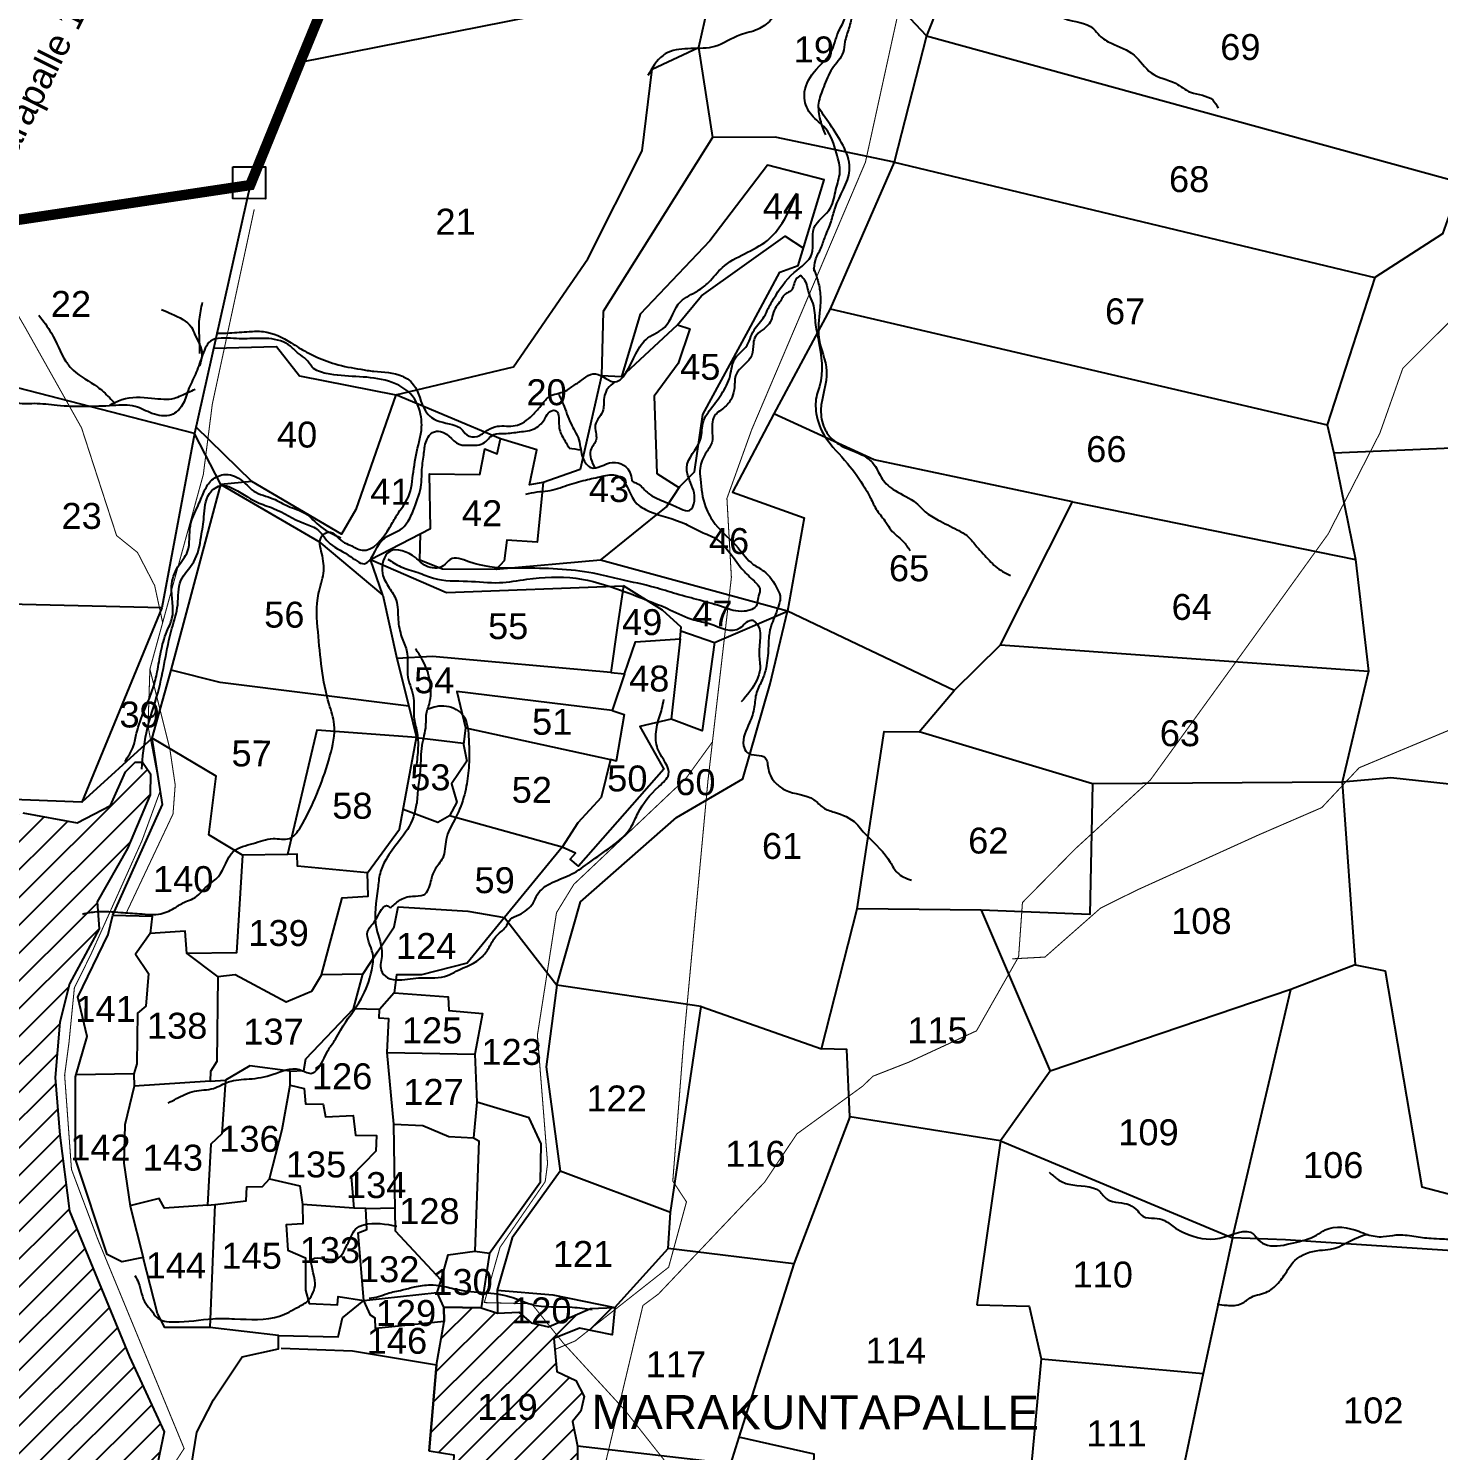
# Model space of a CAD drawing. Header units: feet. Extents: x 788962 to 797078, y 1567318 to 1575139.
# Drawn here: x 792887 to 794246, y 1569554 to 1570925 of the extents above; entities that cross this region are included whole.
import ezdxf
from ezdxf.enums import TextEntityAlignment as Align

# ---------------------------------------------------------------- set-up
doc = ezdxf.new("R2010")
doc.units = ezdxf.units.FT
doc.header["$LTSCALE"] = 15
doc.header["$MEASUREMENT"] = 0
doc.linetypes.add('HIDDEN2', pattern=[0.1875, 0.125, -0.0625])
for name, color, linetype in [('PLOT', 7, 'Continuous'), ('PLOT NO', 7, 'Continuous'), ('ROADS', 6, 'Continuous'), ('TANKS-STREAM', 4, 'Continuous'), ('text2', 7, 'Continuous'), ('VILLAGE', 30, 'Continuous'), ('VILLAGE STONES', 240, 'Continuous')]:
    doc.layers.add(name, color=color, linetype=linetype)
doc.layers.add('VILLAGE BOUNDRY', color=5, linetype='HIDDEN2', lineweight=100)
doc.styles.get("Standard").update_dxf_attribs({"font": 'arial.ttf'})
doc.linetypes.add('DOTS', pattern='A,1e-06,-3,["●",Standard,S=3,R=0,X=-1.25,Y=-1.25],-3', length=6.000001)
pattern_1 = [(44.8997145, (-12870.858, -18525.873), (-13.40195166, 13.44894916), [])]

msp = doc.modelspace()

# ---------------------------------------------------------------- hatches: boundary and pattern name
at = {"layer": 'TANKS-STREAM'}
h = msp.add_hatch(dxfattribs=at)
h.set_pattern_fill('ANSI31,_O', color=256, scale=151.891865, angle=-0.1003)
h.set_pattern_definition(pattern_1)
h.paths.add_polyline_path([(792560.4, 1569965.5), (792534.5, 1569960.1), (792490.3, 1569968.9), (792459, 1569971), (792446.8, 1569961.7), (792429, 1569913.6), (792389.7, 1569884.7), (792374.9, 1569856.7), (792368.9, 1569836.2), (792368.8, 1569808.1), (792313.2, 1569658.3), (792354.6, 1569647.8), (792425.9, 1569637.8), (792472.6, 1569646.4), (792559.1, 1569662.2), (792643, 1569662.9), (792684, 1569674.3), (792731.8, 1569669.9), (792750.1, 1569644.4), (792755.6, 1569600.6), (792760, 1569548.7), (792777.7, 1569516.5), (792776.6, 1569502.7), (792798.9, 1569459.7), (792819.5, 1569443.9), (792871.1, 1569444.1), (792880.1, 1569445.6), (792952.4, 1569495.6), (792967.5, 1569513), (792993.7, 1569520.8), (793010.8, 1569541.6), (793017.4, 1569572.4), (792983.9, 1569644.8), (792926, 1569785), (792916.9, 1569858.4), (792912.3, 1569914), (792916.8, 1569967.4), (792926.2, 1570004.2), (792954.7, 1570057.2), (792952.7, 1570083.3), (792981.9, 1570134.8), (793004, 1570186.4), (793004.3, 1570206.7), (792996.5, 1570218.1), (792989.3, 1570218.1), (792980, 1570208.8), (792965.7, 1570176.1), (792933.4, 1570159.6), (792881, 1570169), (792828.4, 1570151.3), (792804, 1570158.6), (792774.9, 1570161.6), (792753.4, 1570151.5), (792734.8, 1570149), (792704.2, 1570138.6), (792690, 1570127), (792655.4, 1570107.7), (792637.1, 1570080.7), (792618, 1570032.1), (792589.8, 1570009.8)])
h.paths.add_polyline_path([(792650.8, 1569783.7), (792721.9, 1569783.6), (792721.9, 1569821.9), (792650.9, 1569822)], flags=24)
at = {"layer": 'VILLAGE'}
h = msp.add_hatch(dxfattribs=at)
h.set_pattern_fill('ANSI31,_O', color=256, scale=151.891865, angle=-0.1003)
h.set_pattern_definition(pattern_1)
h.paths.add_polyline_path([(793279.8, 1569637), (793272.8, 1569554.1), (793296.5, 1569550.1), (793295.5, 1569529.2), (793349, 1569515.8), (793416.3, 1569508.4), (793415.8, 1569558.7), (793411, 1569582.3), (793419.1, 1569592.5), (793422.2, 1569606.6), (793414.1, 1569621.9), (793395.8, 1569630.5), (793392.9, 1569662.4), (793417.7, 1569672.5), (793449.2, 1569665.9), (793451.7, 1569692.2), (793428.3, 1569691.3), (793387.9, 1569673.6), (793371.2, 1569677.6), (793359.3, 1569687.8), (793338.7, 1569686.8), (793323.1, 1569692), (793287, 1569692.7), (793287.2, 1569678.8)])
h.paths.add_polyline_path([(793345.4, 1569670.3), (793416.5, 1569670.2), (793416.5, 1569708.5), (793345.5, 1569708.6)], flags=9)
h.paths.add_polyline_path([(793312.8, 1569577.1), (793383.8, 1569577), (793383.9, 1569615.3), (793312.8, 1569615.4)], flags=24)

# ---------------------------------------------------------------- linework, layer by layer
at = {"layer": 'PLOT'}
for points in [[(794242.3, 1571688.8), (794151.1, 1571545.9), (794110.5, 1571548.5), (794102, 1571517.7), (794034.3, 1571518.2), (794041.5, 1571437.7), (793990.4, 1571452.5), (793990.6, 1571409.2), (793914.3, 1571404.3), (793910, 1571313.7), (793813.7, 1571186.6), (793818.6, 1571145.7), (793812.3, 1571069.5), (793752.3, 1570918.3), (793669.1, 1571006.9)], [(793648.5, 1571351), (793661, 1571330.2), (793577, 1571198.3), (793578.1, 1571136.7), (793564.7, 1571062.6), (793547, 1570971.4), (793532.4, 1570906.8)], [(793547, 1570971.4), (793148.3, 1570892.4)], [(794269.1, 1570933), (794316.9, 1570914.7), (794267.3, 1570776.7), (794249.6, 1570727.3), (794184.4, 1570685.2), (794138.5, 1570543.3), (794144.9, 1570516), (794166, 1570413.4)], [(793752.3, 1570918.3), (793721, 1570796.3), (793606.5, 1570820.6), (793546.1, 1570820.2)], [(793752.3, 1570918.3), (794267.3, 1570776.7)], [(793065.1, 1570617.2), (793125.5, 1570618.6), (793147.8, 1570590.3), (793240.7, 1570572.1), (793354, 1570599), (793425.7, 1570703.2), (793478.1, 1570807.2), (793487.8, 1570886), (793532.4, 1570906.8), (793546.1, 1570820.2), (793440.5, 1570652.5), (793439, 1570590.4), (793418.5, 1570500.1), (793382.7, 1570487.5), (793369.7, 1570485.3), (793376.7, 1570519), (793341.7, 1570529.7)], [(793721, 1570796.3), (793659.5, 1570655.1), (793605.1, 1570553.8), (793565.3, 1570478.2), (793634.5, 1570453.5), (793618.4, 1570363.5), (793437.9, 1570412.7), (793337.3, 1570403.8)], [(793437.9, 1570412.7), (793501.7, 1570464.1), (793514.4, 1570483.8), (793528.5, 1570498), (793536.7, 1570553.3), (793580.8, 1570634.1), (793611, 1570690.3), (793628.7, 1570696.9), (793653.5, 1570779.5), (793599.1, 1570793.6), (793543.5, 1570720.7), (793476.3, 1570650), (793458.1, 1570589.3), (793439, 1570590.4)], [(793721, 1570796.3), (794184.4, 1570685.2)], [(793100.3, 1570774.3), (793046.6, 1570534.7), (792876.1, 1570579), (792725.6, 1570713.7)], [(793512.1, 1570639.7), (793535.3, 1570667.5), (793616, 1570725.2), (793633.7, 1570713.6)], [(794403.2, 1570693.5), (794388.2, 1570526.2), (794144.9, 1570516)], [(793659.5, 1570655.1), (794138.5, 1570543.3)], [(793458.1, 1570589.3), (793512.1, 1570639.7), (793524.2, 1570635.6), (793513, 1570602.3), (793489.7, 1570570.7), (793492.4, 1570496.4), (793513.6, 1570482.7)], [(793228.1, 1570379), (793216.2, 1570413.4), (793274.1, 1570443.1), (793273.3, 1570495.9), (793321.7, 1570495.2), (793326.4, 1570519.9), (793338.4, 1570515.3), (793341.7, 1570529.7), (793240.7, 1570572.1), (793202, 1570461.7), (793188.4, 1570437.7), (793102, 1570488.5), (793072, 1570485.8)], [(793779.1, 1570287.1), (793823.7, 1570331.1), (793893.2, 1570468.9), (793702, 1570509.5), (793605.1, 1570553.8)], [(793046.6, 1570534.7), (793015.1, 1570366.7), (792937.9, 1570179.4), (792657.3, 1570190.4), (792508.3, 1570222.1), (792362.2, 1570254.9), (792358.4, 1570192.8), (792353.5, 1570053.3), (792298.3, 1570064.9), (792100.8, 1570059.9), (791822.1, 1570076.6), (791724.6, 1570098.6), (791672.6, 1570112), (791667.1, 1570091.8), (791565.1, 1570053.1)], [(793005.9, 1570241), (793024, 1570306.8), (793072, 1570485.8), (793046.6, 1570534.7)], [(793102, 1570488.5), (793048, 1570541.1)], [(794388.2, 1570526.2), (794382.5, 1570428.8), (794405.2, 1570165.8), (794384.5, 1570125.6), (794350.9, 1570186.5), (794200.1, 1570202.9), (794152.9, 1570198.6)], [(793382.7, 1570487.5), (793376.9, 1570430.2), (793347.6, 1570431.9), (793345.2, 1570412), (793337.3, 1570403.8), (793285.6, 1570404), (793263.9, 1570412.8), (793264.4, 1570438.2)], [(793072, 1570485.8), (793166.6, 1570430.6), (793228.1, 1570379), (793241.6, 1570317.8), (793253.2, 1570271.9), (793071.4, 1570294.7), (793024, 1570306.8)], [(793893.2, 1570468.9), (794166, 1570413.4), (794178.5, 1570305.8), (794152.9, 1570198.6), (793912.2, 1570197.1), (793745.3, 1570247.3)], [(793216.2, 1570413.4), (793289.6, 1570381.5), (793460.3, 1570388.1), (793454.3, 1570349.8), (793448.1, 1570304.5), (793276.2, 1570320), (793241.6, 1570317.8)], [(793461.2, 1570303), (793471.8, 1570334), (793514.7, 1570336.8), (793515.9, 1570348.1), (793497.9, 1570364.5), (793460.3, 1570388.1)], [(793015.1, 1570366.7), (792813.1, 1570371.5), (792644.2, 1570366.4), (792516.6, 1570363.7), (792368.1, 1570361.4), (792362.2, 1570254.9)], [(793345.6, 1570068.2), (793396, 1570003.1), (793418.6, 1570083.4), (793511.4, 1570164.5), (793575.1, 1570202), (793601.7, 1570293.5), (793618.4, 1570363.5)], [(793515.5, 1570344.6), (793548, 1570333.5), (793618.4, 1570363.5)], [(793535, 1569982.5), (793651.2, 1569941.7), (793685.4, 1570076.7), (793711.6, 1570247.4), (793745.3, 1570247.3), (793779.1, 1570287.1), (793618.4, 1570363.5)], [(793514.7, 1570336.8), (793506.1, 1570259.4), (793475.9, 1570252.4), (793499.1, 1570211.1), (793416.7, 1570117.8), (793408.7, 1570124.5), (793413.8, 1570130.3), (793401, 1570136)], [(793548, 1570333.5), (793535.9, 1570248.3), (793506.1, 1570259.4)], [(793823.7, 1570331.1), (794178.5, 1570305.8)], [(793448.1, 1570304.5), (793461.2, 1570303), (793449.3, 1570267.7), (793460.7, 1570263.9), (793453.2, 1570219), (793447.5, 1570220.7), (793438.7, 1570183.8), (793416.3, 1570159.6), (793401, 1570136), (793345.6, 1570068.2), (793309.6, 1570024.1), (793265.5, 1570012.9), (793241.2, 1570013.1), (793239.2, 1569995.6), (793225.1, 1569979.6), (793199.8, 1569980.1)], [(793449.3, 1570267.7), (793299.5, 1570286.2), (793307.9, 1570251.2), (793447.5, 1570220.7)], [(793253.2, 1570271.9), (793260.7, 1570241.9), (793164.5, 1570248.7), (793136.3, 1570129.1), (793092.8, 1570128.2), (793060.4, 1570147.8), (793067.6, 1570204.4), (793005.9, 1570241)], [(793043.6, 1569540.3), (793048.9, 1569572.2), (793064.8, 1569603.3), (793092.6, 1569644.8), (793127.6, 1569652.5), (793127.6, 1569665.2), (793061.5, 1569672.9), (793017.9, 1569673.1), (793011, 1569686.4), (792997.1, 1569740.5), (792976.7, 1569736.2), (792962.3, 1569743.4), (792931.9, 1569835.2), (792931.8, 1569914.8), (792943, 1569953.4), (792934.1, 1569991.5), (792963.5, 1570052), (792967.9, 1570070.5), (793015.7, 1570177.1), (793005.9, 1570241), (792937.9, 1570179.4)], [(793213.4, 1570111.2), (793244.1, 1570153.3), (793260.7, 1570241.9)], [(793260.7, 1570241.9), (793306, 1570236.3)], [(793307.9, 1570251.2), (793305.9, 1570235.1), (793309.2, 1570218.9), (793294.3, 1570197.1), (793299.4, 1570179.4), (793292.5, 1570166.4)], [(793912.2, 1570197.1), (793909.8, 1570071.1), (793805.1, 1570075.2), (793685.4, 1570076.7)], [(794152.9, 1570198.6), (794165.5, 1570022.6), (794103.7, 1569998.8), (793871.5, 1569920)], [(793401, 1570136), (793292.5, 1570166.4), (793281.3, 1570159.7), (793247.7, 1570172.5)], [(793092.8, 1570128.2), (793087.2, 1570034.2), (793039.1, 1570033.6), (793037.7, 1570055), (793004, 1570052.8), (792989.7, 1570033), (793002.4, 1570014.3), (792999.7, 1569982.9), (792991.8, 1569975.9), (792991, 1569927.3), (792988, 1569917.6), (792932.4, 1569916.7)], [(793169, 1570013.1), (793189.1, 1570087.2), (793214.1, 1570088.8), (793213.4, 1570111.2), (793145.9, 1570117.7), (793145.6, 1570129.2), (793136.3, 1570129.1)], [(793208.8, 1570013.6), (793222.9, 1570035.1), (793239, 1570059.4), (793243, 1570078.6), (793269, 1570077), (793310, 1570074.4), (793345.6, 1570068.2)], [(792967.9, 1570070.5), (793005.9, 1570069.4), (793004, 1570052.8)], [(793805.1, 1570075.2), (793871.5, 1569920), (793823.7, 1569853), (793678.4, 1569876.2), (793675.4, 1569941.1), (793651.2, 1569941.7)], [(793039.1, 1570033.6), (793069.1, 1570011.2), (793068, 1569929.4), (793061.9, 1569919.7), (793061.6, 1569910.5), (792988.3, 1569905.6)], [(794165.5, 1570022.6), (794194.5, 1570016.8), (794229.8, 1569808.6), (794335.3, 1569780.9), (794308.4, 1569743.8), (794098.5, 1569757.5), (794047.4, 1569759.5)], [(793138.9, 1569920.2), (793151.9, 1569920.7), (793153.8, 1569932), (793199.8, 1569980.1), (793208.8, 1570013.6), (793169, 1570013.1), (793159.4, 1569997), (793134.9, 1569986.5), (793085.8, 1570013), (793069.1, 1570011.2)], [(793239.2, 1569995.6), (793291, 1569991.7), (793291.7, 1569978.6), (793324.4, 1569975.6), (793316.9, 1569936.5), (793318.9, 1569890.2), (793315.7, 1569855.9), (793320.7, 1569853), (793316.8, 1569746.6), (793331, 1569744.7), (793323.1, 1569692), (793287, 1569692.7), (793280.4, 1569706.9), (793284.3, 1569718.7), (793291, 1569743.2), (793316.8, 1569746.6)], [(793396, 1570003.1), (793385.7, 1569924.4), (793399.1, 1569823.6), (793352.9, 1569759.4), (793338.4, 1569708.9), (793338.7, 1569686.8)], [(793505.4, 1569783.9), (793535, 1569982.5), (793396, 1570003.1)], [(793823.7, 1569853), (794047.4, 1569759.5), (794103.7, 1569998.8)], [(793284.3, 1569718.7), (793240.4, 1569765.9), (793240.4, 1569765.9), (793238.8, 1569869.1), (793232.2, 1569938.1), (793234, 1569970.6), (793224.6, 1569971.1), (793224.8, 1569979.6)], [(793066.3, 1569791.5), (793096.4, 1569795.1), (793097.2, 1569808.7), (793112.1, 1569808.8), (793119, 1569816.3), (793131.1, 1569864), (793138.9, 1569906.6), (793138.9, 1569920.2), (793100, 1569925.2), (793076.5, 1569911.6)], [(793232.2, 1569938.1), (793316.9, 1569936.5)], [(792988, 1569917.6), (792988.3, 1569905.6), (792979.3, 1569868.4), (792978.4, 1569831.3), (792984.5, 1569789.9), (792997.1, 1569740.5)], [(793061.6, 1569910.5), (793076.5, 1569911.6), (793072.8, 1569859.7), (793062.4, 1569849.7), (793059.2, 1569790.9), (793017.8, 1569788.1), (793012.4, 1569797.4), (792984.4, 1569790.3)], [(793138.9, 1569906.6), (793152.3, 1569903.4), (793153.5, 1569888.5), (793170.6, 1569888.4), (793172.8, 1569876.2), (793199.6, 1569877.4), (793201.8, 1569858.5), (793222.1, 1569858.2), (793221.3, 1569843), (793197.5, 1569818.5), (793200.2, 1569788.2)], [(793331, 1569744.7), (793380.2, 1569813.3), (793380.7, 1569850.1), (793369.3, 1569875), (793318.9, 1569890.2)], [(793678.4, 1569876.2), (793624.4, 1569734.5), (793503.4, 1569749.3)], [(793238.8, 1569869.1), (793266.6, 1569867.8), (793291.7, 1569857.2), (793315.7, 1569855.9)], [(793823.7, 1569853), (793800.8, 1569694.7)], [(793119, 1569816.3), (793148.1, 1569809.7), (793150.6, 1569791.5), (793150.9, 1569773.1), (793135, 1569772.1), (793136.5, 1569747.4), (793153.5, 1569740.3), (793153.6, 1569709.1), (793157.2, 1569696.3), (793184.3, 1569694.8), (793185, 1569702.8), (793209.9, 1569699.1), (793204.5, 1569764.4), (793212.9, 1569767.4), (793211.8, 1569787.8), (793200.2, 1569788.2), (793150.6, 1569791.5)], [(793451.7, 1569692.2), (793503.4, 1569749.3), (793505.4, 1569783.9), (793399.1, 1569823.6)], [(793059.2, 1569790.9), (793066.3, 1569791.5), (793061.5, 1569672.9)], [(793211.8, 1569787.8), (793240.1, 1569788.3)], [(794047.4, 1569759.5), (794018.9, 1569628.8), (793997.1, 1569524.5)], [(793624.4, 1569734.5), (793571.5, 1569567.3)], [(793209.9, 1569699.1), (793280.4, 1569706.9)], [(793338.4, 1569708.9), (793392.2, 1569704.6), (793451.7, 1569692.2)], [(793127.6, 1569665.2), (793185, 1569664), (793189.3, 1569682.2), (793209.9, 1569699.1)], [(793130.3, 1569653.1), (793199, 1569650.5), (793279.8, 1569637), (793287.2, 1569678.8), (793221, 1569671.9), (793220.7, 1569682.1), (793216.2, 1569684.9), (793209.9, 1569699.1)], [(793287, 1569692.7), (793287.2, 1569678.8)], [(793323.1, 1569692), (793338.7, 1569686.8)], [(793338.7, 1569686.8), (793359.3, 1569687.8), (793371.2, 1569677.6), (793387.9, 1569673.6), (793428.3, 1569691.3), (793451.7, 1569692.2), (793449.2, 1569665.9), (793417.7, 1569672.5), (793392.9, 1569662.4), (793395.8, 1569630.5), (793414.1, 1569621.9), (793422.2, 1569606.6), (793419.1, 1569592.5), (793411, 1569582.3), (793415.8, 1569558.7)], [(793800.8, 1569694.7), (793851.3, 1569693.7), (793862.8, 1569642.8), (793851.1, 1569514.8)], [(793279.8, 1569637), (793272.8, 1569554.1), (793296.5, 1569550.1), (793295.5, 1569529.2), (793349, 1569515.8)], [(793862.8, 1569642.8), (794018.9, 1569628.8)], [(793787.7, 1569503.5), (793642.5, 1569503.5), (793644.1, 1569551), (793571.5, 1569567.3), (793563.4, 1569541.7), (793415.8, 1569558.7), (793416.3, 1569508.4), (793349, 1569515.8), (793345.4, 1569457), (793508.3, 1569493.1), (793550.8, 1569497.3), (793643.2, 1569493.8), (793642.5, 1569503.5)]]:
    msp.add_lwpolyline(points, dxfattribs=at)
at = {"layer": 'ROADS', "linetype": 'HIDDEN2', "ltscale": 10, "const_width": 1}
for points in [[(793393.6, 1569651.6), (793413.7, 1569660.1), (793503.7, 1569731.1), (793520.9, 1569794.1), (793507.7, 1569814.2), (793518, 1569946.5), (793541.6, 1570200.1), (793564.2, 1570396.1), (793559.9, 1570472.2), (793583.8, 1570538.6), (793693.4, 1570796.3), (793731.7, 1570971), (793730, 1571048.4), (793780.5, 1571202), (793782.4, 1571294.8), (793844.6, 1571495.1), (793807.5, 1571618.4), (793813.3, 1571644.1)], [(792980.9, 1570072.8), (793025.9, 1570168.1), (793028, 1570196), (793022.8, 1570231), (793003.6, 1570307.7)], [(793461.2, 1569593.6), (793401.7, 1569658.5), (793371.6, 1569695.9), (793326, 1569697), (793341.1, 1569750.2), (793384.7, 1569813.6), (793387, 1569831.1), (793377.2, 1569954.8), (793395.6, 1570072.9), (793412.3, 1570100.2), (793520.6, 1570202.6), (793546, 1570237.6)], [(793461.2, 1569593.6), (793543.7, 1569489.1)]]:
    msp.add_lwpolyline(points, dxfattribs=at)
at = {"layer": 'ROADS', "linetype": 'DOTS', "ltscale": 0.3, "const_width": 1}
for points in [[(793441.1, 1569535.3), (793445.9, 1569555.2), (793471.6, 1569663.5), (793478.9, 1569694.2), (793493.9, 1569705.3), (793596.3, 1569813.2), (793627.3, 1569859.6), (793690.4, 1569905.4), (793700.8, 1569915.3), (793735.3, 1569928.8), (793800.5, 1569959), (793841.1, 1570030.4), (793844.8, 1570082.7), (793895.7, 1570134.4), (793968.2, 1570200.9), (794065.6, 1570335.4), (794139.5, 1570437.9), (794189.5, 1570535.5), (794211.5, 1570597.7), (794272.9, 1570658.8), (794397.8, 1570767.8), (794454.3, 1570806.9), (794595.3, 1570855), (794675.5, 1570951.2)], [(795385.8, 1570875), (795286.5, 1570793.9), (795088, 1570689.6), (794953, 1570607.5), (794825.6, 1570575.7), (794623.6, 1570437), (794459, 1570337.6), (794393.3, 1570326), (794334.6, 1570281.6), (794169.4, 1570212.6), (794133.4, 1570174.2), (794072.8, 1570148), (793955.2, 1570094.7), (793920.1, 1570077.3), (793866.5, 1570030.1), (793834.9, 1570028.4)], [(793005.5, 1569104.7), (792967, 1569210.3), (792973.3, 1569288.4), (792988.2, 1569396.8), (793015.1, 1569523.2), (793036.6, 1569556.4), (792953.3, 1569758.2), (792928, 1569825.4), (792921.4, 1569916.2), (792925.6, 1569947.7), (792930.8, 1570000.5), (792946.7, 1570032.6), (792996, 1570142.4), (793013.6, 1570190.4), (793001.8, 1570252.7), (793003.6, 1570307.7), (793055.1, 1570495.3), (793063.8, 1570563.3), (793095.7, 1570711.4), (793104.2, 1570751)], [(792827.2, 1570733.3), (792882.8, 1570638), (792937.7, 1570540.3), (792961.6, 1570466.7), (792971.5, 1570436.4), (792991.7, 1570420.1), (793008.2, 1570388.2), (793015.9, 1570352.5)]]:
    msp.add_lwpolyline(points, dxfattribs=at)
at = {"layer": 'TANKS-STREAM'}
msp.add_lwpolyline([(792881, 1570169), (792933.4, 1570159.6), (792965.7, 1570176.1), (792980, 1570208.8), (792989.3, 1570218.1), (792996.5, 1570218.1), (793004.3, 1570206.7), (793004, 1570186.4), (792981.9, 1570134.8), (792952.7, 1570083.3), (792954.7, 1570057.2), (792926.2, 1570004.2), (792916.8, 1569967.4), (792912.3, 1569914), (792916.9, 1569858.4), (792926, 1569785), (792983.9, 1569644.8), (793017.4, 1569572.4), (793010.8, 1569541.6)], dxfattribs=at)
for points in [[(793397.4, 1570573.4), (793402.1, 1570563.1), (793409.6, 1570544.2), (793413.3, 1570537.2), (793417.1, 1570528.7), (793421.3, 1570510.8), (793428.8, 1570501.9), (793449.5, 1570507), (793467, 1570495.7), (793469.3, 1570488.6), (793473.1, 1570486.7), (793482.9, 1570478.2), (793492.8, 1570472.1), (793508.4, 1570465.5), (793515.4, 1570462.2), (793523.9, 1570460.7), (793528.6, 1570469.7), (793523.9, 1570489.9), (793521.1, 1570501.7), (793534.4, 1570529.4), (793537.2, 1570546.4), (793542.9, 1570556.7), (793554.8, 1570572.9), (793562.9, 1570590.3), (793568.1, 1570607.7), (793578, 1570618), (793586, 1570634.5), (793595.9, 1570647.6), (793599.7, 1570655.2), (793604.9, 1570664.6), (793624.7, 1570689.9), (793641.8, 1570708.1), (793643.8, 1570732.6), (793659.8, 1570752.3), (793665, 1570770.2), (793668.8, 1570786.7), (793665.6, 1570805), (793654.8, 1570829), (793641.6, 1570841.7), (793634.6, 1570858.2), (793641.7, 1570880.6), (793660.1, 1570902.3), (793667.2, 1570921.5), (793673.4, 1570934.2), (793676.7, 1570957.8), (793673.5, 1570985), (793672.1, 1571002.5), (793681.1, 1571043.6), (793682.6, 1571059.2), (793686.8, 1571073.7), (793692.5, 1571085), (793696.8, 1571094.9), (793700.6, 1571116.1), (793707.2, 1571129.2), (793719.5, 1571140), (793736.9, 1571154.1), (793746.8, 1571161.6), (793754.4, 1571173.8), (793758.7, 1571214.6), (793777.6, 1571241.9), (793783.8, 1571257.9), (793787.1, 1571279.1), (793792.3, 1571294.1), (793805.5, 1571305.8), (793819.7, 1571316.2), (793830, 1571322.7), (793838.6, 1571339.7), (793838.2, 1571381.4), (793844.8, 1571412.9), (793858.5, 1571440.6), (793870.4, 1571456.6), (793875.1, 1571464.6), (793877.5, 1571491.4), (793876.3, 1571508.5), (793889.6, 1571532.5), (793904.1, 1571558.9), (793910.1, 1571567.3), (793913.8, 1571593.8), (793927, 1571622.6)], [(793935.9, 1571611.5), (793929.2, 1571596.6), (793927.1, 1571577), (793927.1, 1571571.2), (793923.7, 1571557.5), (793918.7, 1571552.1), (793909.9, 1571541.3), (793893.7, 1571513.7), (793890.7, 1571498.3), (793890.7, 1571478.8), (793887.8, 1571463.9), (793884.8, 1571450.2), (793879.8, 1571440.2), (793871.9, 1571422.8), (793858.5, 1571394.6), (793849.3, 1571367.7), (793848, 1571353.5), (793845.1, 1571336.9), (793838.4, 1571319.5), (793832.1, 1571307.4), (793811.3, 1571292.1), (793805.9, 1571283.4), (793792.1, 1571242.8), (793787.5, 1571227.1), (793776.2, 1571215.4), (793765, 1571203.8), (793760.8, 1571186), (793757.4, 1571170.2), (793754.9, 1571154.4), (793749.9, 1571143.6), (793720.7, 1571125.6), (793714.4, 1571114.4), (793710.2, 1571096.6), (793706.9, 1571083.7), (793701, 1571070.4), (793696, 1571063.3), (793693.5, 1571051.7), (793690.1, 1571012.4), (793688, 1570988.3), (793685.5, 1570963), (793680.8, 1570939.3), (793677.5, 1570925.6), (793673.7, 1570912.3), (793672, 1570902.4), (793661.2, 1570886.4), (793653.2, 1570868.9), (793648.2, 1570853.2), (793649.8, 1570837), (793654.8, 1570822.8)], [(793737.4, 1571135.3), (793738.1, 1571133.9), (793752.7, 1571107.3), (793756.6, 1571092.7), (793761.2, 1571068.7), (793768.5, 1571034.2), (793775.8, 1571018.2), (793783.7, 1571006.9), (793801, 1570989), (793813.6, 1570979), (793842.9, 1570970.3), (793860.1, 1570954.3), (793869.4, 1570945.7), (793885.3, 1570935), (793913.3, 1570925), (793919.2, 1570918.4), (793930.5, 1570911), (793952.4, 1570899.7), (793969, 1570882.4), (793992.3, 1570872.4), (794006.9, 1570863.8), (794028.2, 1570856.4), (794033.5, 1570848.4)], [(793675, 1570980.6), (793657, 1570970.2), (793641.2, 1570960.8), (793628.8, 1570954.1), (793617.2, 1570950), (793602.2, 1570933.6), (793589.4, 1570924.3), (793572.9, 1570919.1), (793548.2, 1570907.9), (793502.8, 1570902), (793498.3, 1570899.3), (793483.7, 1570879.9)], [(793643.9, 1570691.4), (793645.2, 1570701.7), (793650.4, 1570713.3), (793654.7, 1570724.8), (793657.7, 1570732.1), (793660.3, 1570738.9), (793664.2, 1570752.2), (793678, 1570788.3), (793660.9, 1570830.3), (793648.5, 1570848.3)], [(793067.4, 1570631.4), (793080.3, 1570631.8), (793099.3, 1570633.1), (793112.7, 1570633.1), (793139.9, 1570622.2), (793147.3, 1570617.5), (793161.9, 1570609.7), (793182.2, 1570601.9), (793206.9, 1570596.7), (793219.4, 1570594.9), (793247, 1570590.1), (793251.8, 1570587.5), (793257.8, 1570581.9), (793269.3, 1570556.6), (793275.2, 1570550.2), (793298, 1570542.5), (793303.5, 1570539.6), (793309.2, 1570533.6), (793319.2, 1570532.1), (793329, 1570538), (793338.6, 1570541.8), (793355.8, 1570542.4), (793372.4, 1570552.4), (793381.6, 1570563), (793388.6, 1570570.4), (793403.5, 1570575.5), (793412.4, 1570581.2), (793421.6, 1570587.4), (793430.7, 1570592.5), (793450.2, 1570584.8), (793472.1, 1570611.6), (793483.7, 1570626.9), (793500, 1570637.4), (793515.3, 1570662.1), (793531.7, 1570672.3), (793542.4, 1570680.7), (793555.6, 1570694.9), (793598.9, 1570721), (793613.2, 1570737.6), (793627.2, 1570766.5)], [(792938.6, 1570071.6), (792952.3, 1570073.9), (792975.5, 1570073.2), (792993.7, 1570071.9), (793014.3, 1570071.9), (793028.8, 1570078.3), (793038.2, 1570083.7), (793045.3, 1570086.5), (793058.7, 1570098.5), (793069.7, 1570107.8), (793084.3, 1570132.1), (793103, 1570139.6), (793122.3, 1570144.3), (793138.1, 1570144.5), (793150.7, 1570158.6), (793177.2, 1570224.2), (793181.4, 1570254.4), (793176.5, 1570273.8), (793165.7, 1570343.5), (793166.2, 1570380.5), (793171, 1570400.1), (793169.3, 1570419.3), (793169.3, 1570435.8), (793175.9, 1570439.8), (793189.4, 1570430.6), (793196.8, 1570427.1), (793208.1, 1570422.3), (793234.8, 1570444.4), (793241.8, 1570456.2), (793252.8, 1570473.8), (793257.6, 1570497.8), (793262.5, 1570523.9), (793265.1, 1570536.1), (793265.1, 1570550.5), (793254.7, 1570573.1), (793230.3, 1570586.2), (793173.6, 1570592.7), (793160.1, 1570598.8), (793154.4, 1570606.2), (793147, 1570611.9), (793139.2, 1570618.9), (793118.2, 1570626.3), (793105.2, 1570626.4), (793084.2, 1570626.4), (793062, 1570623.8), (793053.7, 1570608.6), (793047.5, 1570592), (793040.5, 1570576.4), (793034.8, 1570562), (793024.3, 1570552.9), (793005.6, 1570554.2), (792989.5, 1570560.8), (792968.1, 1570561.7), (792914.2, 1570561.8), (792892, 1570563.6), (792874.1, 1570564.5), (792848.4, 1570592), (792834, 1570607.2), (792823.6, 1570612.5), (792809.7, 1570630.4), (792799.6, 1570635.6), (792773.5, 1570658.3), (792759.6, 1570668.8), (792749.1, 1570682.3), (792736.9, 1570691.5), (792725.6, 1570701.1), (792715.6, 1570707.6)], [(793643.2, 1570694.1), (793647, 1570683.8), (793649.7, 1570670.9), (793649.6, 1570654.2), (793648.5, 1570627.3), (793656, 1570595), (793650.5, 1570557.6), (793653.9, 1570539.9), (793661.5, 1570529.3), (793675.1, 1570520.6), (793693.6, 1570512.2), (793701.9, 1570504.7), (793709.5, 1570491.2), (793722, 1570479.8), (793742.4, 1570467.7), (793751, 1570459.4), (793763.5, 1570451.4), (793782, 1570441.9), (793792.2, 1570435.5), (793800.9, 1570425.7), (793813, 1570412.4), (793818.7, 1570406.7), (793833.4, 1570398)], [(793631.4, 1570687.3), (793626.3, 1570683.4), (793621.6, 1570672.4), (793617, 1570669.8), (793610.7, 1570661.4), (793606.4, 1570655.3), (793600.6, 1570640.5), (793587.3, 1570628.2), (793585.4, 1570621.7), (793584, 1570610.3), (793568.7, 1570591.7), (793567.1, 1570579.3), (793564.8, 1570569.9), (793558, 1570560.4), (793548, 1570551.8), (793545.8, 1570534.9), (793545.6, 1570527.1), (793540.2, 1570516.8), (793536.1, 1570509.1), (793534.1, 1570501.5), (793534.3, 1570490.8), (793539.2, 1570464.2), (793548.7, 1570447.5), (793570.7, 1570424.5), (793585.2, 1570408.7), (793595.2, 1570402.4), (793608.8, 1570384.5), (793611.3, 1570376.3), (793610.6, 1570372), (793604, 1570353.7), (793600.8, 1570342.7), (793599.8, 1570327.9), (793597.6, 1570309), (793594.1, 1570297.7), (793588.4, 1570285.1), (793586.2, 1570270.9), (793581.7, 1570256.1), (793576, 1570233.9), (793579.5, 1570227.3), (793596.8, 1570222.2), (793599.9, 1570210.9), (793607.2, 1570197.6), (793616.3, 1570191), (793643.7, 1570181.8), (793652.8, 1570174.2), (793663.5, 1570169.8), (793684.6, 1570158.8), (793690, 1570152.4), (793695.3, 1570146.8), (793717.3, 1570121.6), (793724.1, 1570111.5), (793737.7, 1570104.1)], [(793631, 1570687.4), (793634.8, 1570682.5), (793639.1, 1570669), (793642.6, 1570660.2), (793645.1, 1570641.8), (793648.2, 1570624.5), (793649, 1570580.2), (793646.6, 1570572.4), (793646, 1570554.2), (793654.4, 1570532), (793676.2, 1570505.9), (793692.9, 1570482.4), (793698.3, 1570472.7), (793704.7, 1570460.5), (793713.2, 1570449.3), (793718, 1570442), (793729.8, 1570430.8), (793736.5, 1570422)], [(793014.8, 1570654.5), (793024.5, 1570650.1), (793043.6, 1570637.3), (793047, 1570630), (793053.8, 1570611.4), (793051.4, 1570600.2)], [(793051.9, 1570611.9), (793051.4, 1570627), (793051.4, 1570645.1), (793054.4, 1570661.2)], [(792896.4, 1570648.8), (792908.6, 1570631.7), (792922.7, 1570604.3), (792929.5, 1570596), (792953, 1570579.8), (792958.9, 1570574.9), (792970.1, 1570563.7)], [(793451.8, 1570584.7), (793444.8, 1570578), (793441.1, 1570563.8), (793440.7, 1570557.7), (793433, 1570542.9), (793433.8, 1570529.2), (793428.5, 1570518.6), (793432.5, 1570501.5)], [(792964.7, 1570562.2), (792976.5, 1570567.5), (793005.3, 1570569), (793017.1, 1570568), (793027.3, 1570568.9), (793033.7, 1570571.4), (793047.4, 1570577.7)], [(792995.7, 1570211.2), (793000.2, 1570246.3), (793011.5, 1570285.5), (793024.8, 1570346.7), (793030.4, 1570369.8), (793033.5, 1570393), (793045.9, 1570411.1), (793053, 1570435.4), (793055.7, 1570454.5), (793061, 1570476.9), (793073.3, 1570484.7), (793081.6, 1570482.8), (793107, 1570468.6), (793122.7, 1570462.6), (793151.9, 1570448.3), (793164.6, 1570442.7), (793175.4, 1570430.3), (793194.9, 1570417.6), (793210.2, 1570409.3), (793227.5, 1570431.7), (793247, 1570443.7), (793252.6, 1570450.4), (793258.6, 1570463.5), (793265.1, 1570485.7), (793265.9, 1570500.2), (793267.8, 1570515.9), (793270.8, 1570529.4), (793276.1, 1570535.7), (793283.9, 1570536.9), (793304.5, 1570523.7), (793309, 1570523.7), (793324.7, 1570525.2), (793335.2, 1570533.8), (793345.3, 1570534.9), (793359.9, 1570536.4), (793374.9, 1570539.7), (793385, 1570550.1), (793388.8, 1570555.7), (793394.4, 1570557.1), (793397.9, 1570544), (793399, 1570537), (793404.9, 1570525.9), (793407.7, 1570520.8)], [(793407.7, 1570520.8), (793419, 1570519.1)], [(792979.4, 1570218.6), (792987.8, 1570233.8), (792990.8, 1570246.1), (793006.8, 1570289.8), (793010.7, 1570305.1), (793014.2, 1570324.4), (793019.9, 1570343.9), (793024.9, 1570356.4), (793024.5, 1570387.6), (793030.5, 1570406.2), (793039.9, 1570421.2), (793042.6, 1570445.9), (793049.7, 1570464.5), (793055.7, 1570478.4), (793062.1, 1570488.8), (793074.9, 1570495.2), (793090.9, 1570490.6), (793103.7, 1570479.4), (793122.4, 1570471.9), (793136.9, 1570464.8), (793153, 1570458), (793168.3, 1570444.9), (793187.8, 1570434.4)], [(793366, 1570476.3), (793376.9, 1570478.5), (793387.1, 1570479.5), (793406, 1570485), (793423.5, 1570490), (793439.5, 1570493.6), (793453.7, 1570494.3), (793463.8, 1570483.4), (793471.8, 1570468.5), (793485.3, 1570459.8), (793519.8, 1570447.7), (793535.1, 1570440), (793549.2, 1570433.5), (793561.2, 1570421.8), (793574.3, 1570404.4), (793584.8, 1570393.8), (793591.7, 1570384), (793589.9, 1570376.5), (793588.8, 1570369.9), (793576.4, 1570363.4), (793556.4, 1570367.4), (793511, 1570380.2), (793490.3, 1570386.4), (793457.5, 1570394.1), (793435.3, 1570399.3), (793366.1, 1570404.9), (793350.4, 1570404.9), (793311.1, 1570411.2), (793293, 1570413.4), (793286.4, 1570407.2), (793269.7, 1570407.2), (793259.5, 1570415.2), (793234.8, 1570421.1), (793227.8, 1570400), (793234.3, 1570386.2), (793240.9, 1570374.2), (793243, 1570355.3), (793246.3, 1570338.9), (793251, 1570325.9), (793252.4, 1570299.7), (793257.8, 1570279.5), (793258.1, 1570261.7), (793261, 1570247.5), (793262.1, 1570234), (793260.6, 1570215.9)], [(793233.1, 1570413.8), (793245.5, 1570406.4), (793262.1, 1570400.8), (793276.9, 1570395.3), (793309.7, 1570392.5), (793340.6, 1570391.1), (793367.1, 1570394.3), (793414.2, 1570395.3), (793458.3, 1570383.6), (793487, 1570372.5), (793505, 1570365), (793527.9, 1570355.3), (793543.8, 1570351.3), (793572.9, 1570347.7), (793584.8, 1570354.8), (793587.4, 1570353), (793590.9, 1570321.7), (793591.8, 1570307.6), (793588.7, 1570297.1), (793573.6, 1570276)], [(793261.2, 1570178.1), (793262.7, 1570194.4), (793264.6, 1570211.1), (793266.1, 1570234), (793269.7, 1570253.3), (793270.5, 1570266.4), (793272.3, 1570271.8), (793274.2, 1570292.2), (793266.2, 1570316.9), (793259.7, 1570327.4)], [(793260.6, 1570178.2), (793257.7, 1570165.2), (793244, 1570142.2), (793230.9, 1570123.8), (793225.5, 1570110.8), (793223.3, 1570096.2), (793221.9, 1570057.7), (793227.3, 1570032.4), (793226.6, 1570017.5), (793232.7, 1570010.2), (793243.8, 1570008.2), (793265.4, 1570010.1), (793290.6, 1570012.3), (793298.9, 1570016.4), (793324.3, 1570030.7), (793331.4, 1570040.8), (793338.1, 1570051), (793347.6, 1570060.5), (793351.1, 1570066.5), (793359.4, 1570070.7), (793367.4, 1570076), (793373.1, 1570082.1), (793376.9, 1570090), (793391.4, 1570101.9), (793410.5, 1570110.2), (793427.7, 1570121.6), (793448.4, 1570136.5), (793467.6, 1570155.5), (793474.3, 1570169.2), (793494.2, 1570194.5), (793503.7, 1570206.2), (793493.9, 1570229.1), (793491.4, 1570245), (793492.7, 1570253.9), (793497.2, 1570269.5), (793499.1, 1570278.4)], [(793272, 1570269.3), (793279.6, 1570271.8), (793298.9, 1570268.8), (793305.8, 1570262.7), (793310.8, 1570243), (793311.2, 1570215), (793308.6, 1570194.7), (793306, 1570183.8), (793297.2, 1570162.2), (793289.2, 1570143.6), (793285.9, 1570125.5), (793278.2, 1570114.2), (793274.2, 1570103), (793267.3, 1570089.9), (793256.7, 1570088.5), (793244, 1570084.5), (793235.2, 1570077.2)], [(793345, 1568380.1), (793357.1, 1568399.4), (793370.1, 1568412.5), (793380.4, 1568422.7), (793406.6, 1568435.5), (793426.8, 1568442.9), (793441.3, 1568449), (793457.7, 1568451.8), (793475, 1568455.7), (793500.2, 1568456.1), (793531.3, 1568463), (793577.8, 1568475.3), (793601.8, 1568477.9), (793616.6, 1568477), (793635.2, 1568482), (793645.2, 1568488.8), (793668.1, 1568485.6), (793690.8, 1568496.2), (793704.9, 1568502.2), (793725.1, 1568508.2), (793740.9, 1568513.7), (793756.4, 1568522.6), (793768.6, 1568529.3), (793788.5, 1568538), (793827.5, 1568552.1), (793881.4, 1568566.9), (793900.9, 1568573.1), (793918.6, 1568577.1), (793940.1, 1568590.8), (793956.7, 1568593.1), (793967.8, 1568597.6), (793982.7, 1568607.8), (794011.3, 1568612.4), (794030.4, 1568622.8), (794052.4, 1568630.5), (794082.1, 1568643), (794098.3, 1568655.1), (794119.8, 1568663.5), (794128.9, 1568673.5), (794150.7, 1568684), (794164, 1568703.1), (794209.6, 1568744.6), (794244.4, 1568785.6), (794255.6, 1568792.7), (794257.5, 1568807.2), (794270.6, 1568808.7), (794295, 1568832.8), (794318.6, 1568851), (794341, 1568875.6), (794351.2, 1568898.7), (794364.3, 1568920.7), (794386.8, 1568957.1), (794417.2, 1569005.2), (794425.4, 1569024.2), (794443.4, 1569049.1), (794447.6, 1569076.3), (794471.2, 1569116.6), (794475, 1569135.2), (794494.5, 1569179.2), (794501.3, 1569204.9), (794517.8, 1569231.3), (794519, 1569253.4), (794526.8, 1569279.1), (794527.6, 1569306), (794531.1, 1569320.3), (794534.1, 1569348.3), (794540.1, 1569368.8), (794539, 1569387.1), (794540.6, 1569411.4), (794529.3, 1569445.3), (794531.1, 1569453.9), (794532.2, 1569478.2), (794535.1, 1569498), (794538.9, 1569522.8), (794536, 1569609.8), (794534, 1569630.9), (794536.7, 1569678.3), (794540.5, 1569731.3), (794540.5, 1569755), (794558, 1569781.3), (794559.6, 1569810.3), (794572.8, 1569836), (794585, 1569861.8), (794608.3, 1569879.6), (794628.9, 1569907.5), (794641.1, 1569920.1), (794654.8, 1569926.9), (794670.1, 1569929), (794697.5, 1569934.7), (794712.3, 1569942.1), (794732.9, 1569948.4), (794740.8, 1569951), (794753, 1569956.2), (794775.1, 1569957.8), (794805.2, 1569957.7), (794820.5, 1569955.1), (794833.6, 1569953.5), (794847.4, 1569952.4), (794859, 1569950.8), (794872.1, 1569949.2), (794898.8, 1569963.6), (794912, 1569968.3), (794927.8, 1569981.9), (794946.8, 1569990.9), (794963.2, 1570014), (794984.8, 1570029.8), (795008.6, 1570040.8), (795033.4, 1570057.6), (795053.5, 1570073.9), (795059.8, 1570089.2), (795083.1, 1570107.1), (795088.4, 1570119.2), (795094.2, 1570135), (795115.4, 1570168.5), (795130.8, 1570184.3), (795140.8, 1570207.9)], [(793021.3, 1569889.4), (793037.3, 1569897.6), (793046.5, 1569900.8), (793064.8, 1569903.5), (793079.5, 1569909.9), (793099.2, 1569912.6), (793122.5, 1569917.1), (793147.7, 1569921.7), (793158.7, 1569918), (793171.5, 1569932.6), (793176.1, 1569941.3), (793182.5, 1569950.9), (793187.6, 1569960), (793207.3, 1569989.7), (793217.5, 1570017.4), (793218.4, 1570033.4), (793213.4, 1570054.4), (793220.8, 1570065.4), (793233.6, 1570079.1), (793235.9, 1570077.9), (793236.2, 1570077.9)], [(793870.7, 1569822.8), (793878.7, 1569815.9), (793889.5, 1569811.1), (793919, 1569804.3), (793926.4, 1569796.7), (793937.4, 1569793.5), (793948, 1569791.2), (793955.9, 1569785.4), (793961, 1569780.2), (793972.1, 1569778.4), (793981.7, 1569776.1), (793992.5, 1569768.7), (794001.7, 1569764), (794035, 1569759.1), (794067.6, 1569762.9), (794072.1, 1569757.5), (794080.9, 1569752.5), (794106.3, 1569754.7), (794128.2, 1569761.9), (794136.7, 1569767), (794169.1, 1569765.8), (794177.2, 1569762.7), (794192.5, 1569760.6), (794205.1, 1569762.2), (794222.2, 1569761), (794238.7, 1569759), (794249.5, 1569758.5), (794265.8, 1569756.9), (794283.1, 1569753.5), (794304.5, 1569751.4), (794326.3, 1569747.2)], [(792989.1, 1569723.1), (792992.6, 1569716.1), (792999.6, 1569696), (793005.2, 1569689.4), (793010, 1569682.9), (793026.7, 1569678.4), (793064.3, 1569681.4), (793085.3, 1569681.4), (793128.7, 1569684), (793146.6, 1569692.7), (793156.3, 1569699.2), (793161.1, 1569707.1), (793162.9, 1569715.4), (793160.3, 1569739), (793185.4, 1569740.1), (793191.4, 1569748.1), (793197.7, 1569760.8), (793201.8, 1569767.7), (793209.8, 1569771.9), (793241.7, 1569770.7)], [(794032.4, 1569695.4), (794041.7, 1569694.4), (794056, 1569696.1), (794065.5, 1569702.2), (794081.2, 1569707.6), (794087.4, 1569711.8), (794097.2, 1569723.3), (794107.3, 1569737.5), (794131.4, 1569747.5), (794141.9, 1569748.4), (794172.6, 1569761.6), (794178, 1569762.8)], [(793214.9, 1569701.2), (793223.9, 1569702.8), (793232.6, 1569705.8), (793247, 1569709.2), (793258.8, 1569712.2), (793274, 1569714.1), (793285.2, 1569713), (793300.6, 1569709.5), (793350.8, 1569702.7), (793371.3, 1569695.4), (793410.7, 1569692.6), (793430, 1569690.2)]]:
    msp.add_spline(points, degree=3, dxfattribs=at)
at = {"layer": 'VILLAGE'}
for points in [[(793272.8, 1569554.1), (793279.8, 1569637), (793287.2, 1569678.8), (793287, 1569692.7)], [(793287, 1569692.7), (793323.1, 1569692), (793338.7, 1569686.8), (793359.3, 1569687.8), (793371.2, 1569677.6), (793387.9, 1569673.6), (793428.3, 1569691.3), (793451.7, 1569692.2), (793449.2, 1569665.9), (793417.7, 1569672.5), (793392.9, 1569662.4), (793395.8, 1569630.5), (793414.1, 1569621.9), (793422.2, 1569606.6), (793419.1, 1569592.5), (793411, 1569582.3), (793415.8, 1569558.7), (793416.3, 1569508.4)]]:
    msp.add_lwpolyline(points, dxfattribs=at)
at = {"layer": 'VILLAGE BOUNDRY', "lineweight": -2, "ltscale": 10, "const_width": 10}
msp.add_lwpolyline([(792812.2, 1570731.1), (793100.3, 1570774.3), (793148.3, 1570892.4), (793199, 1571015.9)], dxfattribs=at)
at = {"layer": 'VILLAGE STONES'}
msp.add_lwpolyline([(793083.6, 1570792), (793115.2, 1570791.9), (793115.2, 1570761.2), (793083.6, 1570761.3)], close=True, dxfattribs=at)

# ---------------------------------------------------------------- texts
at = {"layer": 'PLOT NO'}
for s, p in [('19', (793643.7, 1570905.1)), ('69', (794054.9, 1570907.4)), ('68', (794005.5, 1570780)), ('44', (793613.9, 1570753.7)), ('21', (793298.3, 1570739)), ('22', (792927.5, 1570659.7)), ('67', (793943.8, 1570652.6)), ('45', (793534.2, 1570599.1)), ('20', (793386, 1570574.6)), ('40', (793145.5, 1570533.8)), ('66', (793925.7, 1570519.8)), ('41', (793235.5, 1570478.7)), ('43', (793446.2, 1570481.3)), ('23', (792937.8, 1570455.4)), ('42', (793323.8, 1570458)), ('46', (793561.9, 1570431.2)), ('65', (793735.5, 1570404.9)), ('64', (794008, 1570367.6)), ('56', (793133.2, 1570360.2)), ('49', (793478.2, 1570353)), ('47', (793545.9, 1570361.3)), ('55', (793349, 1570349.1)), ('54', (793277.7, 1570296.9)), ('48', (793485, 1570298.6)), ('39', (792993.7, 1570263.9)), ('51', (793391.4, 1570256.9)), ('63', (793996.6, 1570245.9)), ('57', (793101.7, 1570226.4)), ('53', (793274, 1570203.4)), ('50', (793463.9, 1570202.3)), ('52', (793371.8, 1570191.3)), ('60', (793529.5, 1570198.7)), ('58', (793198.8, 1570176)), ('61', (793613.1, 1570137.2)), ('62', (793811.9, 1570142.4)), ('140', (793035.7, 1570105.3)), ('59', (793336, 1570104.2)), ('108', (794017.3, 1570064.9)), ('139', (793127.7, 1570053.3)), ('124', (793270, 1570040.8)), ('141', (792960.9, 1569980.1)), ('138', (793029.9, 1569963.9)), ('137', (793122.8, 1569958.2)), ('125', (793275.6, 1569959.5)), ('115', (793763, 1569959.5)), ('123', (793352.3, 1569938.7)), ('126', (793188.9, 1569915.2)), ('127', (793277, 1569900.1)), ('122', (793453.6, 1569893.8)), ('109', (793966.3, 1569861.2)), ('142', (792955.9, 1569846.5)), ('136', (793099.6, 1569854.9)), ('143', (793025.7, 1569836.8)), ('135', (793163.8, 1569830.2)), ('116', (793587.4, 1569840.5)), ('106', (794144.4, 1569829.6)), ('134', (793221.8, 1569810.3)), ('128', (793273.1, 1569785.2)), ('133', (793177.2, 1569747.6)), ('145', (793101.7, 1569742.2)), ('121', (793421.2, 1569743.9)), ('144', (793028.7, 1569732.8)), ('132', (793234.3, 1569729.2)), ('110', (793922.2, 1569724.1)), ('130', (793305, 1569716.9)), ('129', (793250.5, 1569687)), ('120', (793381, 1569689.5)), ('146', (793241.8, 1569660.2)), ('114', (793722.6, 1569650.8)), ('117', (793510.7, 1569637.5)), ('119', (793348.3, 1569596.4)), ('102', (794183, 1569593.1)), ('111', (793935.6, 1569570.9))]:
    msp.add_text(s, height=25, rotation=359.8997, dxfattribs=at).set_placement(p, align=Align.MIDDLE_CENTER)
at = {"layer": 'text2'}
msp.add_text('Devarapalle 1 1/2Miles', height=25, rotation=63.5553, dxfattribs=at).set_placement((792846.4, 1570746.2))
at = {"layer": 'VILLAGE'}
msp.add_text('MARAKUNTAPALLE', height=32.91, rotation=359.8997, dxfattribs=at).set_placement((793429.1, 1569575.2))

doc.saveas('drawing.dxf')
